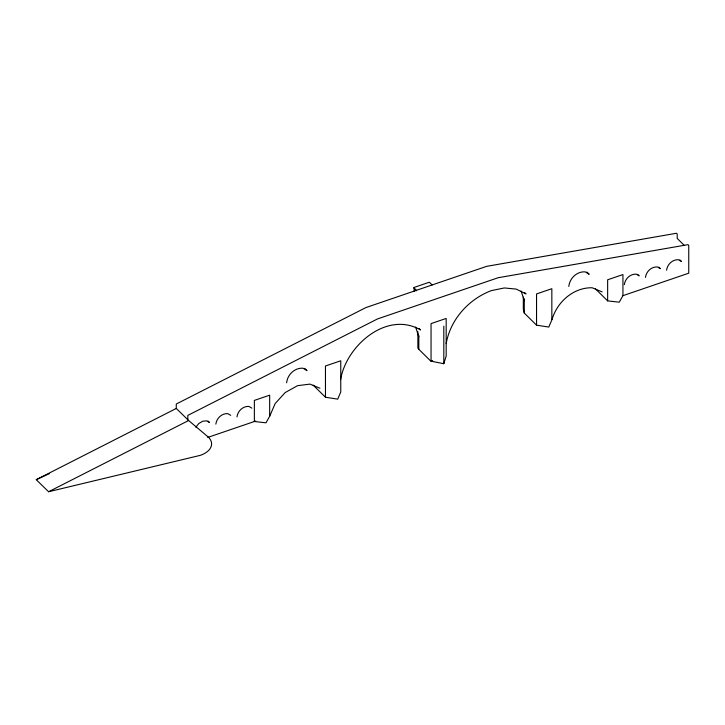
<?xml version="1.0" encoding="UTF-8"?>
<svg xmlns="http://www.w3.org/2000/svg" width="725" height="725" viewBox="0 0 725 725"><rect width="100%" height="100%" fill="white"/><g stroke="black" fill="none" stroke-linecap="round" stroke-linejoin="round"><path stroke-width="1.09" d="M176.275 408.447L36.25 479.678L48.602 491.74L200.327 455.345A23.028 13.295 0 0 0 208.41 437.175L188.627 420.509L176.275 408.447L176.275 404.024L365.953 307.554L486.629 266.347L676.488 233.26L677.204 233.976L677.204 238.416L684.164 245.277M187.811 419.847L187.811 415.407L377.489 318.937L498.166 277.729L688.034 244.651L688.75 245.358L688.75 273.189L622.603 295.773M269.664 416.286L269.664 395.188L254.366 400.408L254.366 421.506L265.984 422.811L269.664 416.286L275.192 403.517L285.152 392.587L297.567 385.664L309.983 384.114L319.933 388.237M325.462 397.228L325.462 365.998L340.759 360.778L340.759 392.007L337.696 399.14L325.462 397.228L313.2 385.138M414.156 291.55L414.156 288.178L416.485 290.462M417.881 331.606L417.881 348.163L418.814 349.078L418.814 335.494M443.809 363.714L446.183 356.011L446.183 318.438L431.049 323.613L431.049 361.177L443.809 363.714L443.809 326.141M523.323 297.096L523.323 309.176L524.284 313.064L536.545 325.163L548.771 327.066L551.843 319.933L551.843 288.704L536.545 293.933L536.545 325.163M524.284 313.064L524.284 298.782M607.641 300.884L607.641 279.787L622.938 274.567L622.938 295.664L619.259 302.189L607.641 300.884L595.379 288.786M286.629 382.809C287.399 374.725 294.712 367.575 303.032 368.218L307.038 370.647L304.736 368.382M568.808 286.457C569.578 278.373 576.892 271.222 585.211 271.875L589.217 274.304L586.915 272.038M340.605 379.655C346.042 346.061 386.688 310.318 420.518 329.938L418.987 328.425M446.183 343.614C450.379 319.471 468.667 299.198 491.351 290.607L504.31 287.961L516.191 289.094L526.024 293.915L524.492 292.411M215.851 424.107C216.548 418.307 221.787 413.205 227.786 413.631L230.704 415.334M236.984 416.893C237.682 411.093 242.92 405.991 248.92 406.417L251.838 408.121M624.325 284.644C625.022 278.835 630.261 273.742 636.26 274.168L639.178 275.862L637.647 274.349M645.458 277.421C646.156 271.621 651.394 266.519 657.394 266.945L660.312 268.649L658.78 267.135M666.592 270.208C667.29 264.407 672.528 259.314 678.528 259.74L681.446 261.435L679.914 259.922M552.024 319.507C557.153 301.972 573.348 287.39 592.162 287.762L602.112 291.894M195.859 427.233L198.777 423.536L202.719 421.216L206.652 420.853L209.57 422.548L208.039 421.035M48.602 491.74L188.627 420.509M36.25 479.678L49.599 473.516M207.74 437.429L255.771 421.026M432.662 360.633L430.913 361.222L418.651 349.133M432.145 284.979L429.345 282.224L413.54 287.626L416.34 290.816M415.606 327.02L418.814 336.672M521.094 291.006L524.284 300.667"/></g></svg>
